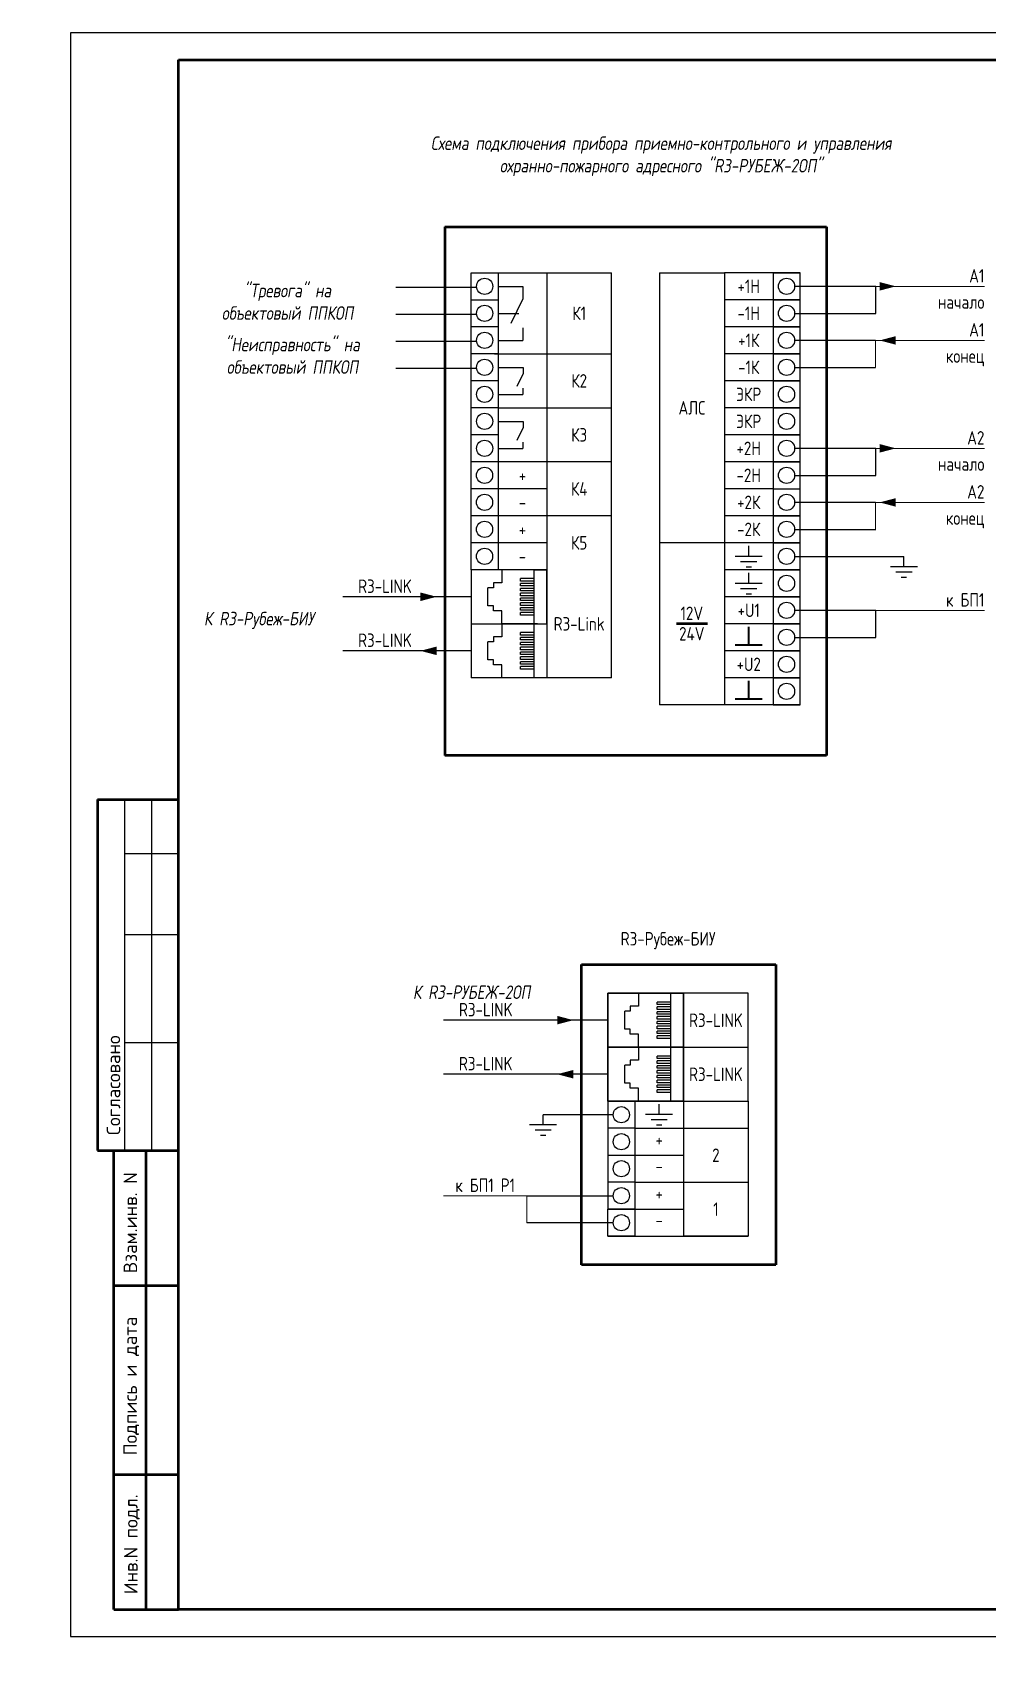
# Model space of a CAD drawing. Header units: millimetres. Extents: x -259793 to 1187961, y -549744 to 43070.
# Drawn here: x 684043 to 701719, y -33557 to -3267 of the extents above; entities that cross this region are included whole.
import ezdxf
from ezdxf.enums import TextEntityAlignment as Align

# ---------------------------------------------------------------- set-up
doc = ezdxf.new("R2010")
doc.units = ezdxf.units.MM
doc.layers.add('Схемы подключ', color=7, linetype='Continuous', lineweight=15)
doc.layers.add('Штампы', color=7, linetype='Continuous')
doc.styles.add('RubezhCAD', font='', dxfattribs={"oblique": 10})
doc.styles.get("Standard").update_dxf_attribs({"font": ''})
doc.styles.add('XREF1$0$Standard', font='isocpeur.ttf')
doc.styles.get('RubezhCAD').set_extended_font_data('GOST type A')
doc.styles.get('Standard').set_extended_font_data('GOST type B')
doc.dimstyles.get("Standard").update_dxf_attribs({"dimtxt": 0.18, "dimasz": 0.18, "dimexe": 0.18, "dimexo": 0.0625, "dimgap": 0.09, "dimtad": 0, "dimtih": 1, "dimtoh": 1, "dimdec": 4, "dimzin": 0, "dimdsep": 46, "dimtxsty": 'Standard', "dimcen": 0.09, "dimadec": 0, "dimazin": 0, "dimtfac": 1, "dimtdec": 4, "dimtofl": 0, "dimtmove": 0, "dimatfit": 3, "dimfxl": 1, "dimtolj": 1, "dimtzin": 0, "dimarcsym": 0})

# ---------------------------------------------------------------- blocks, each defined once
blk = doc.blocks.new('разьем')
for p, q in [((0, -1000), (0, 0)), ((-600, -242), (-753, -242)), ((-753, -242), (-753, -332)), ((-600, 0), (-600, -242)), ((-254, -210), (-254, -163)), ((0, -163), (-254, -163)), ((0, -210), (-254, -210)), ((-254, -299), (-254, -253)), ((0, -253), (-254, -253)), ((0, -299), (-254, -299)), ((-753, -332), (-854, -332)), ((-854, -668), (-854, -333)), ((-254, -389), (-254, -343)), ((0, -343), (-254, -343)), ((0, -389), (-254, -389)), ((-254, -479), (-254, -432)), ((0, -432), (-254, -432)), ((0, -479), (-254, -479)), ((-254, -568), (-254, -522)), ((0, -522), (-254, -522)), ((0, -568), (-254, -568)), ((-753, -668), (-854, -668)), ((-753, -758), (-753, -668)), ((-600, -758), (-753, -758)), ((-600, -1000), (-600, -758)), ((-254, -658), (-254, -612)), ((0, -612), (-254, -612)), ((0, -658), (-254, -658)), ((-254, -748), (-254, -701)), ((0, -701), (-254, -701)), ((0, -748), (-254, -748)), ((-254, -838), (-254, -791)), ((0, -791), (-254, -791)), ((0, -838), (-254, -838))]:
    blk.add_line(p, q)
blk = doc.blocks.new('*U1125')
at = {"lineweight": 50}
for p, q in [((5, 155), (20, 155)), ((5, 155), (5, 90)), ((5, 90), (20, 90)), ((8, 5), (8, 90)), ((14, 5), (14, 90)), ((8, 65), (20, 65)), ((8, 30), (20, 30)), ((8, 5), (20, 5))]:
    blk.add_line(p, q, dxfattribs=at)
for p, q in [((10, 155), (10, 90)), ((15, 155), (15, 90)), ((10, 145), (20, 145)), ((10, 130), (20, 130)), ((10, 110), (20, 110))]:
    blk.add_line(p, q)
blk.add_lwpolyline([(0, 0), (420, 0), (420, 297), (0, 297)], close=True)
blk.add_lwpolyline([(20, 292), (415, 292), (415, 5), (20, 5)], close=True, dxfattribs=at)
at = {"style": 'XREF1$0$Standard'}
for s, p in [('Согласовано', (7.95, 102.07)), ('Взам.инв. N', (11.07, 76.61)), ('Подпись и дата', (11.04, 46.36)), ('Инв.N подл.', (11.17, 17.07))]:
    blk.add_text(s, height=2.5, rotation=90, dxfattribs=at).set_placement(p, align=Align.MIDDLE_CENTER)
blk.add_text('Формат', height=2.5, dxfattribs=at).set_placement((364.02, 2))
blk.add_text('А3', height=2.5, dxfattribs=at).set_placement((381.51, 2), align=Align.RIGHT)
for tag, p in [('СОГЛАСОВАНО_ДАТА2', (14.37, 145.56)), ('СОГЛАСОВАНО_ДАТА3', (19.37, 145.56)), ('СОГЛАСОВАНО_ФАМИЛИЯ2', (14.37, 110.56)), ('СОГЛАСОВАНО_ФАМИЛИЯ3', (19.37, 110.56)), ('СОГЛАСОВАНО_ДОЛЖНОСТЬ2', (14.37, 90.56)), ('СОГЛАСОВАНО_ДОЛЖНОСТЬ3', (19.37, 90.56))]:
    blk.add_attdef(tag, p, '', height=2.5, rotation=90, dxfattribs=at)
for tag, p in [('ВЗАМ_ИНВ_НОМЕР', (19.37, 77.5)), ('ИНВ_N_ПОДЛ', (19.37, 17.5))]:
    blk.add_attdef(tag, text='', height=2.5, rotation=90, dxfattribs=at).set_placement(p, align=Align.CENTER)
blk.add_attdef('ИНВ_ДАТА', text='', height=2.5, rotation=90, dxfattribs=at).set_placement((19.37, 63.83), align=Align.RIGHT)
blk = doc.blocks.new('*D1149')
at = {"color": 0, "lineweight": -2, "transparency": 16777216}
blk.add_arc((782248, -18373), 3442, 282.12, 343.7661, dxfattribs=at)
at = {"color": 0, "transparency": 16777216}
for points in [[(785513, -19325), (785593, -19346), (785614, -19093)], [(782978, -21780), (782964, -21698), (782725, -21782)]]:
    blk.add_solid(points, dxfattribs=at)
at = {"layer": 'Defpoints', "color": 0, "transparency": 16777216}
for p in [(782248, -18373), (782248, -18373), (787451, -19486), (785054, -20367), (782833, -22558)]:
    blk.add_point(p, dxfattribs=at)

msp = doc.modelspace()

# ---------------------------------------------------------------- linework, layer by layer
for p, q in [((692161.02326, -11713.99118), (692161.02326, -7713.99118)), ((692264.0009, -7986.17518), (690764.0009, -7986.17518)), ((692662.3514, -7963.99118), (693120.8274, -7963.99118)), ((693120.8274, -7963.99118), (693120.8274, -8196.33129)), ((692662.3514, -8463.99118), (693042.15789, -8463.99118)), ((693120.8274, -8196.33129), (692898.49801, -8653.67503)), ((692264.0009, -8486.17518), (690764.0009, -8486.17518)), ((693120.8274, -8731.65108), (693120.8274, -8963.99118)), ((692264.0009, -8986.17518), (690764.0009, -8986.17518)), ((692662.3514, -8963.99118), (693120.8274, -8963.99118)), ((692264.0009, -9486.17518), (690764.0009, -9486.17518)), ((692663.67954, -9463.99118), (693122.15553, -9463.99118)), ((693122.15553, -9580.16124), (693006.20417, -9818.67954)), ((693122.15553, -9463.99118), (693122.15553, -9580.16124)), ((692661.02326, -9963.99118), (693119.49926, -9963.99118)), ((693119.49926, -9847.82113), (693119.49926, -9963.99118)), ((692663.67954, -10463.99118), (693122.15553, -10463.99118)), ((693122.15553, -10580.16124), (693006.20417, -10818.67954)), ((693122.15553, -10463.99118), (693122.15553, -10580.16124)), ((693119.49926, -10847.82113), (693119.49926, -10963.99118)), ((692661.02326, -10963.99118), (693119.49926, -10963.99118)), ((694761.28399, -13213.99118), (694762.41584, -11213.99118)), ((696850.95586, -12713.99118), (695650.87117, -12714.01726)), ((698151.89141, -12963.99118), (700175.23508, -12963.99118)), ((693327.41783, -13213.99118), (693560.82697, -13213.99118)), ((693560.82697, -13213.99118), (693560.82697, -15213.99118)), ((692159.89141, -14213.99118), (692159.89141, -15213.99118)), ((693387.44622, -14213.99118), (692727.88001, -14213.99118)), ((694761.67657, -15213.99118), (692159.89141, -15213.99118)), ((696850.95586, -15713.99118), (695650.93635, -15714.01726)), ((697293.36729, -21055.13206), (696093.30285, -21055.13206)), ((694792.5542, -23305.13206), (693494.97775, -23305.13206)), ((696093.29347, -23055.13206), (696093.29347, -23555.13206)), ((695192.42235, -23555.13206), (694692.63099, -23555.13206))]:
    msp.add_line(p, q)
at = {"lineweight": 50}
msp.add_line((696539.27817, -14214.00422), (695962.61403, -14214.00422), dxfattribs=at)
for points in [[(692159.89141, -14213.99118), (693560.82697, -14213.99118), (693560.82697, -13213.99118), (692159.89141, -13213.99118)], [(694693.30285, -22055.13206), (696093.35791, -22055.13206), (696093.35791, -21055.13206), (694693.30285, -21055.13206)], [(696093.35791, -22055.13206), (694693.30285, -22055.13206), (694693.30285, -21055.13206), (696093.35791, -21055.13206)], [(694693.30285, -23055.13206), (696093.35791, -23055.13206), (696093.35791, -22055.13206), (694693.30285, -22055.13206)], [(696093.35791, -23055.13206), (694693.30285, -23055.13206), (694693.30285, -22055.13206), (696093.35791, -22055.13206)]]:
    msp.add_lwpolyline(points, close=True)
at = {"layer": 'Схемы подключ', "lineweight": 50}
msp.add_line((691673.63529, -6858.64923), (691673.63529, -16655.44735), dxfattribs=at)
at = {"layer": 'Схемы подключ', "color": 0, "lineweight": 25}
for p, q in [((699652.30424, -7963.99118), (698152.02326, -7963.99118)), ((698152.02326, -8463.99118), (699652.30424, -8463.99118)), ((699651.89141, -8963.99118), (698151.89141, -8963.99118)), ((698151.61043, -9463.99118), (699651.89141, -9463.99118)), ((699652.30424, -10963.99118), (698152.02326, -10963.99118)), ((698152.02326, -11463.99118), (699652.30424, -11463.99118)), ((699651.89141, -11963.99118), (698151.89141, -11963.99118)), ((698151.89141, -12463.99118), (699652.17239, -12463.99118)), ((692159.89141, -13712.68505), (689782.74073, -13712.68505)), ((699652.21955, -13963.99118), (698152.02326, -13963.99118)), ((698152.02326, -14463.99118), (699652.21955, -14463.99118)), ((692160.65256, -14714.93287), (689782.74073, -14712.68505)), ((694693.30285, -21553.82593), (691649.5112, -21553.82593)), ((694693.30285, -22556.7032), (691649.5112, -22553.82593)), ((693192.63099, -24805.13206), (694792.61864, -24805.13206)), ((694792.75049, -25305.13206), (693192.63099, -25305.13206))]:
    msp.add_line(p, q, dxfattribs=at)
at = {"layer": 'Схемы подключ'}
for p, q in [((699652.02326, -8463.99118), (699652.02326, -7963.99118)), ((699652.02326, -7963.99118), (701665.69974, -7963.99118)), ((699652.30424, -8463.99118), (699652.30424, -7963.99118)), ((699651.89141, -9463.99118), (699651.89141, -8963.99118)), ((699651.89141, -8963.99118), (701665.69974, -8963.99118)), ((699652.02326, -11463.99118), (699652.02326, -10963.99118)), ((699652.02326, -10963.99118), (701665.69974, -10963.99118)), ((699652.30424, -11463.99118), (699652.30424, -10963.99118)), ((699651.89141, -12463.99118), (699651.89141, -11963.99118)), ((699651.89141, -11963.99118), (701665.69974, -11963.99118)), ((699652.02326, -14463.99118), (699652.02326, -13963.99118)), ((699652.15511, -14463.99118), (699652.15511, -13963.99118)), ((699652.15511, -13963.99118), (701665.76714, -13963.99118)), ((699652.21955, -14463.99118), (699652.21955, -13963.99118)), ((693192.82728, -24805.13206), (691649.5112, -24805.13206)), ((693192.63099, -25305.13206), (693192.63099, -24805.13206)), ((693192.69543, -25305.13206), (693192.69543, -24805.13206)), ((693192.82728, -25305.13206), (693192.82728, -24805.13206))]:
    msp.add_line(p, q, dxfattribs=at)
at = {"layer": 'Схемы подключ', "lineweight": 50}
for points in [[(691673.63529, -6858.64923), (698739.89603, -6858.64923)], [(698739.92109, -6858.64923), (698739.02326, -16655.44735)], [(698739.02326, -16655.44735), (691673.63529, -16655.44735)], [(694204.37191, -26086.79772), (694204.37191, -20523.4664)], [(694204.37191, -20523.4664), (697802.63264, -20523.4664)], [(697802.54469, -20523.4664), (697801.55533, -26086.79772)], [(697801.75987, -26086.79772), (694204.37191, -26086.79772)]]:
    msp.add_lwpolyline(points, dxfattribs=at)
at = {"layer": 'Схемы подключ', "color": 0, "lineweight": 25}
for points in [[(692161.02326, -7713.99118), (692662.3514, -7713.99118)], [(692661.02326, -7713.99118), (693561.95882, -7713.99118)], [(692662.3514, -7713.99118), (692662.3514, -8213.99118)], [(693561.95882, -7713.99118), (693561.95882, -9213.99118)], [(693561.95882, -7713.99118), (694762.41584, -7713.99118)], [(694762.41584, -9213.99118), (694762.41584, -7713.99118)], [(695650.76253, -7713.99118), (696851.02326, -7713.99118)], [(695650.76253, -7713.99118), (695650.93635, -15714.01726)], [(697751.95882, -7713.99118), (696851.02326, -7713.99118)], [(697752.15511, -7713.99118), (696851.21955, -7713.99118)], [(696851.21955, -7713.99118), (696851.21955, -8213.99118)], [(698251.95882, -7713.99118), (697751.95882, -7713.99118)], [(697751.95882, -7713.99118), (697751.95882, -8213.99118)], [(697752.15511, -7713.99118), (698252.0877, -7713.99118)], [(698252.0877, -8213.99484), (698252.0877, -7713.99118)], [(692161.02326, -8213.99118), (692662.3514, -8213.99118)], [(692662.3514, -8213.99118), (692662.3514, -8713.99118)], [(697751.82697, -8213.99118), (696850.89141, -8213.99118)], [(696851.0877, -8213.99118), (696851.0877, -8713.99118)], [(697752.02326, -8213.99118), (696851.0877, -8213.99118)], [(697751.95882, -8213.99118), (696851.21955, -8213.99118)], [(697751.82697, -8213.99118), (697751.82697, -8713.99118)], [(698251.82697, -8213.99118), (697751.82697, -8213.99118)], [(698251.95882, -8213.99118), (697751.95882, -8213.99118)], [(697752.02326, -8213.99118), (698252.0877, -8213.99118)], [(698252.0877, -8713.99118), (698252.0877, -8213.99484)], [(692662.3514, -8713.99118), (692161.02326, -8713.99118)], [(692662.3514, -8713.99118), (692662.3514, -9213.99118)], [(697751.82697, -8713.99118), (696850.89141, -8713.99118)], [(697751.82697, -8713.99118), (696851.0877, -8713.99118)], [(696851.0877, -8713.99118), (696851.0877, -9213.99118)], [(697752.02326, -8713.99118), (696851.0877, -8713.99118)], [(697751.82697, -8713.99118), (697751.82697, -9213.99118)], [(698251.82697, -8713.99118), (697751.82697, -8713.99118)], [(697752.02326, -8713.99118), (698252.0877, -8713.99118)], [(698252.0877, -9213.99518), (698252.0877, -8713.99118)], [(692662.3514, -9213.99118), (692161.02326, -9213.99118)], [(692161.02326, -9713.99118), (692161.02326, -9213.99118)], [(692595.74775, -9213.99118), (694762.41584, -9213.99118)], [(692662.3514, -9213.99118), (692662.3514, -9713.99118)], [(693561.76253, -9213.99118), (694762.41584, -9213.99118)], [(693561.95882, -9213.99118), (694762.41584, -9213.99118)], [(693561.95882, -9213.99118), (693561.95882, -10213.99118)], [(694762.41584, -11213.99118), (694762.41584, -9213.99118)], [(697751.82697, -9213.99118), (696850.89141, -9213.99118)], [(697751.82697, -9213.99118), (696851.0877, -9213.99118)], [(696851.0877, -9213.99118), (696851.0877, -9713.99118)], [(697752.02326, -9213.99118), (696851.0877, -9213.99118)], [(698251.82697, -9213.99118), (697751.82697, -9213.99118)], [(697751.82697, -9213.99118), (697751.82697, -9713.99118)], [(697752.02326, -9213.99118), (698252.0877, -9213.99118)], [(698252.10408, -9713.99118), (698252.0877, -9213.99518)], [(692661.02326, -9713.99118), (692161.02326, -9713.99118)], [(692161.02326, -10213.99118), (692161.02326, -9713.99118)], [(692661.02326, -9713.99118), (692161.02326, -9713.99118)], [(692661.02326, -9713.99118), (692661.02326, -10213.99118)], [(697751.82697, -9713.99118), (696850.89141, -9713.99118)], [(697751.82697, -9713.99118), (696851.0877, -9713.99118)], [(696851.0877, -9713.99118), (696851.0877, -10213.99118)], [(697752.02326, -9713.99118), (696851.0877, -9713.99118)], [(697751.82697, -9713.99118), (697751.82697, -10213.99118)], [(698251.82697, -9713.99118), (697751.82697, -9713.99118)], [(697752.02326, -9713.99118), (698252.0877, -9713.99118)], [(698252.0877, -10213.99219), (698252.0877, -9713.99118)], [(692661.02326, -10213.99118), (692161.02326, -10213.99118)], [(692161.02326, -10713.99118), (692161.02326, -10213.99118)], [(692661.02326, -10213.99118), (692161.21955, -10213.99118)], [(692661.02326, -10213.99118), (694762.21955, -10213.99118)], [(692661.02326, -10213.99118), (692661.02326, -10713.99118)], [(693561.95882, -10213.99118), (693561.95882, -11213.99118)], [(693562.15511, -10213.99118), (694762.41584, -10213.99118)], [(697751.82697, -10213.99118), (696851.0877, -10213.99118)], [(697752.02326, -10213.99118), (696851.28399, -10213.99118)], [(696851.28399, -10213.99118), (696851.28399, -10713.99118)], [(698252.0877, -10213.99118), (697751.82697, -10213.99118)], [(697752.02326, -10213.99118), (698252.0877, -10213.99118)], [(697752.02326, -10213.99118), (697752.02326, -10713.99118)], [(698252.0877, -10713.99118), (698252.0877, -10213.99219)], [(692661.02326, -10713.99118), (692161.02326, -10713.99118)], [(692161.02326, -11213.99118), (692161.02326, -10713.99118)], [(692661.02326, -10713.99118), (692161.02326, -10713.99118)], [(692661.02326, -10713.99118), (692661.02326, -11213.99118)], [(697752.02326, -10713.99118), (696851.0877, -10713.99118)], [(697752.02326, -10713.99118), (696851.28399, -10713.99118)], [(696851.28399, -10713.99118), (696851.28399, -11213.99118)], [(697752.21955, -10713.99118), (696851.28399, -10713.99118)], [(698252.02326, -10713.99118), (697752.02326, -10713.99118)], [(697752.02326, -10713.99118), (697752.02326, -11213.99118)], [(697752.21955, -10713.99118), (698252.0877, -10713.99118)], [(698252.0877, -11213.99118), (698252.0877, -10713.99118)], [(692159.89141, -11713.99118), (692159.89141, -11213.99118)], [(694762.41584, -11213.99118), (692159.89141, -11213.99118)], [(692661.02326, -11213.99118), (692661.02326, -11713.99118)], [(693560.82697, -11213.99118), (693560.82697, -13213.99118)], [(697751.89141, -11213.99118), (696850.95586, -11213.99118)], [(697752.0877, -11213.99118), (696851.15215, -11213.99118)], [(696851.15215, -11213.99118), (696851.15215, -11713.99118)], [(697752.02326, -11213.99118), (696851.28399, -11213.99118)], [(698251.89141, -11213.99118), (697751.89141, -11213.99118)], [(697751.89141, -11213.99118), (697751.89141, -11713.99118)], [(697752.02326, -11213.99118), (698252.02326, -11213.99118)], [(697752.0877, -11213.99118), (698252.0877, -11213.99118)], [(698252.0877, -11713.99118), (698252.0877, -11213.99118)], [(692659.89141, -11713.99118), (692159.89141, -11713.99118)], [(692159.89141, -12213.99118), (692159.89141, -11713.99118)], [(693560.82697, -11713.99118), (692159.89141, -11713.99118)], [(692661.02326, -11713.99118), (692661.02326, -12214.27468)], [(697751.89141, -11713.99118), (696850.95586, -11713.99118)], [(696851.15215, -11713.99118), (696851.15215, -12213.99118)], [(697751.89141, -11713.99118), (696851.15215, -11713.99118)], [(697752.0877, -11713.99118), (696851.15215, -11713.99118)], [(697751.89141, -11713.99118), (698251.89141, -11713.99118)], [(697751.89141, -11713.99118), (697751.89141, -12213.99118)], [(697752.0877, -11713.99118), (698252.0877, -11713.99118)], [(698252.0877, -12213.99118), (698252.0877, -11713.99118)], [(692159.89141, -12713.99118), (692159.89141, -12213.99118)], [(694761.84908, -12215.46358), (692160.0877, -12213.99118)], [(692661.0231, -12214.27468), (692661.02326, -12713.99118)], [(697751.89141, -12213.99118), (696850.95586, -12213.99118)], [(697751.89141, -12213.99118), (696851.15215, -12213.99118)], [(696851.15215, -12213.99118), (696851.15215, -12713.99118)], [(697752.0877, -12213.99118), (696851.15215, -12213.99118)], [(697751.89141, -12213.99118), (697751.89141, -12713.99118)], [(698251.89141, -12213.99118), (697751.89141, -12213.99118)], [(697752.0877, -12213.99118), (698252.0877, -12213.99118)], [(698252.0877, -12713.99118), (698252.0877, -12213.99118)], [(692159.89141, -13213.99118), (692159.89141, -12713.99118)], [(693560.82697, -12713.99118), (692159.89141, -12713.99118)], [(692661.02326, -12713.99118), (692661.02326, -13213.99118)], [(697751.89141, -12713.99118), (696850.95586, -12713.99118)], [(697751.89141, -12713.99118), (696851.15215, -12713.99118)], [(696851.15215, -12713.99118), (696851.15215, -13213.99118)], [(697752.0877, -12713.99118), (696851.15215, -12713.99118)], [(698251.89141, -12713.99118), (697751.89141, -12713.99118)], [(697751.89141, -12713.99118), (697751.89141, -13213.99118)], [(697752.0877, -12713.99118), (698252.0877, -12713.99118)], [(698251.89141, -13213.99118), (698252.0877, -12713.99118)], [(697052.09798, -12958.14923), (697552.09798, -12958.14923)], [(697302.09798, -12958.14923), (697302.09798, -12771.14923)], [(700175.23508, -13150.99118), (700175.23508, -12963.99118)], [(694761.48028, -14213.99118), (694761.28399, -13213.99118)], [(697751.89141, -13213.99118), (696851.15215, -13213.99118)], [(697752.0877, -13213.99118), (696851.34844, -13213.99118)], [(696851.34844, -13213.99118), (696851.34844, -13713.99118)], [(697152.09798, -13058.14923), (697452.09798, -13058.14923)], [(697252.09798, -13158.14923), (697352.09798, -13158.14923)], [(697302.09798, -13458.14923), (697302.09798, -13271.14923)], [(698251.89141, -13213.99118), (697751.89141, -13213.99118)], [(697752.0877, -13213.99118), (698252.0877, -13213.99118)], [(697752.0877, -13213.99118), (697752.0877, -13713.99118)], [(698252.0877, -13713.99118), (698252.0877, -13213.99118)], [(699925.23508, -13150.99118), (700425.23508, -13150.99118)], [(700025.23508, -13250.99118), (700325.23508, -13250.99118)], [(697052.09798, -13458.14923), (697552.09798, -13458.14923)], [(697152.09798, -13558.14923), (697452.09798, -13558.14923)], [(700125.23508, -13350.99118), (700225.23508, -13350.99118)], [(697752.02326, -13713.99118), (696851.0877, -13713.99118)], [(696851.28399, -13713.99118), (696851.28399, -14213.99118)], [(697752.21955, -13713.99118), (696851.28399, -13713.99118)], [(697752.0877, -13713.99118), (696851.34844, -13713.99118)], [(697252.09798, -13658.14923), (697352.09798, -13658.14923)], [(697752.02326, -13713.99118), (697752.02326, -14213.99118)], [(698252.02326, -13713.99118), (697752.02326, -13713.99118)], [(698252.0877, -13713.99118), (697752.0877, -13713.99118)], [(697752.21955, -13713.99118), (698252.0877, -13713.99118)], [(698252.02326, -14213.99118), (698252.0877, -13713.99118)], [(694761.67657, -15213.99118), (694761.48028, -14213.99118)], [(697751.89141, -14213.99118), (696850.95586, -14213.99118)], [(697752.0877, -14213.99118), (696851.15215, -14213.99118)], [(696851.15215, -14213.99118), (696851.15215, -14713.99118)], [(697752.02326, -14213.99118), (696851.28399, -14213.99118)], [(698251.89141, -14213.99118), (697751.89141, -14213.99118)], [(697751.89141, -14213.99118), (697751.89141, -14713.99118)], [(697752.02326, -14213.99118), (698252.02326, -14213.99118)], [(697752.0877, -14213.99118), (698252.0877, -14213.99118)], [(698251.89141, -14713.99118), (698251.89141, -14213.99118)], [(697751.89141, -14713.99118), (696850.95586, -14713.99118)], [(696851.15215, -14713.99118), (696851.15215, -15213.99118)], [(697751.89141, -14713.99118), (696851.15215, -14713.99118)], [(697752.0877, -14713.99118), (696851.15215, -14713.99118)], [(698251.89141, -14713.99118), (697751.89141, -14713.99118)], [(697751.89141, -14713.99118), (697751.89141, -15213.99118)], [(697752.0877, -14713.99118), (698251.89141, -14713.99118)], [(698252.0877, -15213.99118), (698251.89141, -14713.99118)], [(697751.89141, -15213.99118), (696850.95586, -15213.99118)], [(697751.89141, -15213.99118), (696851.15215, -15213.99118)], [(696851.15215, -15213.99118), (696851.15215, -15713.99118)], [(697752.0877, -15213.99118), (696851.15215, -15213.99118)], [(697751.89141, -15213.99118), (697751.89141, -15713.99118)], [(698251.89141, -15213.99118), (697751.89141, -15213.99118)], [(697752.0877, -15213.99118), (698252.0877, -15213.99118)], [(698252.0877, -15713.99118), (698252.0877, -15213.99118)], [(697751.89141, -15713.99118), (696850.95586, -15713.99118)], [(697751.89141, -15713.99118), (696851.15215, -15713.99118)], [(697752.0877, -15713.99118), (696851.15215, -15713.99118)], [(698251.89141, -15713.99118), (697751.89141, -15713.99118)], [(697752.0877, -15713.99118), (698252.0877, -15713.99118)], [(697293.56358, -22055.13206), (697293.36729, -21055.13206)], [(696093.10656, -22055.13206), (697293.36729, -22055.13206)], [(696093.30285, -22055.13206), (697293.56358, -22055.13206)], [(697293.75987, -23055.13206), (697293.56358, -22055.13206)], [(693494.97775, -23492.13206), (693494.97775, -23305.13206)], [(695192.5542, -23055.13206), (694692.5542, -23055.13206)], [(694692.63099, -23055.13206), (694692.63099, -25055.13206)], [(695192.63099, -23055.13206), (694692.63099, -23055.13206)], [(695192.69543, -23055.13206), (694692.69543, -23055.13206)], [(695192.75049, -23055.13206), (694692.75049, -23055.13206)], [(694692.82728, -23055.13206), (695192.82728, -23055.13206)], [(695192.5542, -23055.13206), (696093.29347, -23055.13206)], [(695192.61864, -23055.13206), (695192.61864, -23555.13206)], [(695192.63099, -23055.13206), (696093.37026, -23055.13206)], [(695192.63099, -23055.13206), (696093.56655, -23055.13206)], [(695192.69543, -23055.13206), (696093.4347, -23055.13206)], [(695192.75049, -23055.13206), (696093.48976, -23055.13206)], [(695192.82728, -23055.13206), (696093.76284, -23055.13206)], [(695892.54392, -23299.29011), (695392.54392, -23299.29011)], [(695642.54392, -23299.29011), (695642.54392, -23112.29011)], [(696093.29347, -23055.13206), (697293.75987, -23055.13206)], [(697293.75987, -23055.13206), (697293.70555, -25555.13206)], [(693744.97775, -23492.13206), (693244.97775, -23492.13206)], [(693644.97775, -23592.13206), (693344.97775, -23592.13206)], [(695192.5542, -23555.13206), (696093.29347, -23555.13206)], [(695192.61864, -23555.13206), (695192.61864, -24055.13206)], [(695792.54392, -23399.29011), (695492.54392, -23399.29011)], [(695692.54392, -23499.29011), (695592.54392, -23499.29011)], [(696093.29347, -23555.13206), (697293.70555, -23555.13206)], [(696093.35791, -23555.13206), (696093.35791, -24055.13206)], [(693544.97775, -23692.13206), (693444.97775, -23692.13206)], [(694692.63099, -24055.13206), (695192.75049, -24055.13206)], [(695192.5542, -24055.13206), (696093.48976, -24055.13206)], [(695192.61864, -24055.13206), (695192.61864, -24555.13206)], [(695192.61864, -24055.13206), (696093.35791, -24055.13206)], [(695192.75049, -24055.13206), (696093.68605, -24055.13206)], [(696093.48976, -24055.13206), (696093.48976, -24555.13206)], [(695192.5542, -24555.13206), (694692.5542, -24555.13206)], [(695192.75049, -24555.13206), (694692.75049, -24555.13206)], [(695192.5542, -24555.13206), (696093.48976, -24555.13206)], [(695192.61864, -24555.13206), (695192.61864, -25055.13206)], [(695192.75049, -24555.13206), (696093.68605, -24555.13206)], [(695192.75049, -24555.13206), (696093.48976, -24555.13206)], [(696093.48976, -24555.13206), (697294.03147, -24555.13206)], [(696093.48976, -24555.13206), (696093.48976, -25055.13206)], [(694692.63099, -25555.13206), (694692.63099, -25055.13206)], [(695192.5542, -25055.13206), (694692.63099, -25055.13206)], [(694692.75049, -25055.13206), (695192.75049, -25055.13206)], [(695192.5542, -25055.13206), (696093.48976, -25055.13206)], [(695192.75049, -25055.13206), (696093.48976, -25055.13206)], [(695192.75049, -25055.13206), (695192.75049, -25555.13206)], [(695192.75049, -25055.13206), (696093.68605, -25055.13206)], [(696093.48976, -25055.13206), (696093.48976, -25555.13206)], [(695192.63889, -25555.13206), (694692.63099, -25555.13206)], [(694692.75049, -25555.13206), (695192.75049, -25555.13206)], [(694692.83518, -25555.13206), (695192.83518, -25555.13206)], [(695192.5542, -25555.13206), (696093.48976, -25555.13206)], [(695192.63889, -25555.13206), (696093.57445, -25555.13206)], [(695192.75049, -25555.13206), (696093.48976, -25555.13206)], [(695192.75049, -25555.13206), (696093.68605, -25555.13206)], [(695192.83518, -25555.13206), (696093.77074, -25555.13206)], [(696093.68605, -25555.13206), (697293.70555, -25555.13206)], [(697294.03147, -25555.13206), (696093.77074, -25555.13206)]]:
    msp.add_lwpolyline(points, dxfattribs=at)
for points in [[(692562.3514, -7963.99118, -1), (692262.3514, -7963.99118, -1)], [(698151.95882, -7963.99118, -1), (697851.95882, -7963.99118, -1)], [(692562.3514, -8463.99118, -1), (692262.3514, -8463.99118, -1)], [(698151.82697, -8463.99118, -1), (697851.82697, -8463.99118, -1)], [(692562.3514, -8963.99118, -1), (692262.3514, -8963.99118, -1)], [(698151.82697, -8963.99118, -1), (697851.82697, -8963.99118, -1)], [(692561.02326, -9463.99118, -1), (692261.02326, -9463.99118, -1)], [(698151.82697, -9463.99118, -1), (697851.82697, -9463.99118, -1)], [(692561.02326, -9963.99118, -1), (692261.02326, -9963.99118, -1)], [(698151.82697, -9963.99118, -1), (697851.82697, -9963.99118, -1)], [(692561.02326, -10463.99118, -1), (692261.02326, -10463.99118, -1)], [(698152.02326, -10463.99118, -1), (697852.02326, -10463.99118, -1)], [(692561.02326, -10963.99118, -1), (692261.02326, -10963.99118, -1)], [(698152.02326, -10963.99118, -1), (697852.02326, -10963.99118, -1)], [(692559.89141, -11463.99118, -1), (692259.89141, -11463.99118, -1)], [(698151.89141, -11463.99118, -1), (697851.89141, -11463.99118, -1)], [(692559.89141, -11963.99118, -1), (692259.89141, -11963.99118, -1)], [(698151.89141, -11963.99118, -1), (697851.89141, -11963.99118, -1)], [(692559.89141, -12463.99118, -1), (692259.89141, -12463.99118, -1)], [(698151.89141, -12463.99118, -1), (697851.89141, -12463.99118, -1)], [(692559.89141, -12963.99118, -1), (692259.89141, -12963.99118, -1)], [(698151.89141, -12963.99118, -1), (697851.89141, -12963.99118, -1)], [(698152.0877, -13463.99118, -1), (697852.0877, -13463.99118, -1)], [(698152.02326, -13963.99118, -1), (697852.02326, -13963.99118, -1)], [(698151.89141, -14463.99118, -1), (697851.89141, -14463.99118, -1)], [(698151.89141, -14963.99118, -1), (697851.89141, -14963.99118, -1)], [(698151.89141, -15463.99118, -1), (697851.89141, -15463.99118, -1)], [(695092.5542, -23305.13206, -1), (694792.5542, -23305.13206, -1)], [(695092.61864, -23805.13206, -1), (694792.61864, -23805.13206, -1)], [(695092.75049, -24305.13206, -1), (694792.75049, -24305.13206, -1)], [(695092.75049, -24805.13206, -1), (694792.75049, -24805.13206, -1)], [(695092.75049, -25305.13206, -1), (694792.75049, -25305.13206, -1)]]:
    msp.add_lwpolyline(points, format="xyb", close=True, dxfattribs=at)
at = {"layer": 'Схемы подключ', "color": 0, "lineweight": 40}
for points in [[(697302.15371, -14605.84426), (697302.09798, -14271.14923)], [(697052.15371, -14605.84426), (697552.15371, -14605.84426)], [(697302.15371, -15605.84426), (697302.09798, -15271.14923)], [(697052.15371, -15605.84426), (697552.15371, -15605.84426)]]:
    msp.add_lwpolyline(points, dxfattribs=at)
at = {"layer": 'Схемы подключ', "linetype": 'Continuous', "extrusion": (0, 0, -1)}
for points in [[(-699725.11031, -8043.09766), (-700024.87789, -7963.99118), (-699725.11031, -7884.88471)], [(-699725.39129, -8043.09766), (-700025.15887, -7963.99118), (-699725.39129, -7884.88471)], [(-700024.74605, -8886.19085), (-699724.97846, -8965.29732), (-700024.74605, -9044.4038)], [(-700025.02702, -8886.19085), (-699725.25944, -8965.29732), (-700025.02702, -9044.4038)], [(-699725.11031, -11043.09766), (-700024.87789, -10963.99118), (-699725.11031, -10884.88471)], [(-699725.39129, -11043.09766), (-700025.15887, -10963.99118), (-699725.39129, -10884.88471)], [(-700024.74605, -11886.19085), (-699724.97846, -11965.29732), (-700024.74605, -12044.4038)], [(-700025.02702, -11886.19085), (-699725.25944, -11965.29732), (-700025.02702, -12044.4038)], [(-691222.93202, -13791.79152), (-691522.6996, -13712.68505), (-691222.93202, -13633.57857)], [(-691223.213, -13791.79152), (-691522.98058, -13712.68505), (-691223.213, -13633.57857)], [(-691522.56776, -14634.88471), (-691222.80017, -14713.99118), (-691522.56776, -14793.09766)], [(-691522.84874, -14634.88471), (-691223.08115, -14713.99118), (-691522.84874, -14793.09766)], [(-693755.01532, -21632.9324), (-694054.78291, -21553.82593), (-693755.01532, -21474.71945)], [(-693755.2963, -21632.9324), (-694055.06388, -21553.82593), (-693755.2963, -21474.71945)], [(-694054.65106, -22476.02559), (-693754.88347, -22555.13206), (-694054.65106, -22634.23854)], [(-694054.93204, -22476.02559), (-693755.16445, -22555.13206), (-694054.93204, -22634.23854)]]:
    msp.add_solid(points, dxfattribs=at)

# ---------------------------------------------------------------- block references
for p in [(693327.41783, -13213.99118), (693327.41783, -14213.99118), (695859.94877, -21055.13206), (695859.94877, -22055.13206)]:
    msp.add_blockref('разьем', p)
at = {"layer": 'Штампы', "color": 7, "xscale": 100, "yscale": 100, "zscale": 100}
msp.add_blockref('*U1125', (684743.89525, -32966.60511), dxfattribs=at)

# ---------------------------------------------------------------- texts
at = {"layer": 'Схемы подключ', "lineweight": 0, "style": 'RubezhCAD'}
for s, p in [('+1Н', (697301.49104, -7963.99118)), ('К1', (694162.18733, -8463.99118)), ('-1Н', (697301.35919, -8463.99118)), ('+1К', (697301.35919, -8963.99118)), ('-1К', (697301.35919, -9463.99118)), ('К2', (694162.18733, -9713.99118)), ('ЭКР', (697301.35919, -9963.99118)), ('АЛС', (696250.94721, -10214.00422)), ('К3', (694162.18733, -10713.99118)), ('ЭКР', (697301.65363, -10463.99118)), ('+2Н', (697301.75177, -10963.99118)), ('-2Н', (697301.42363, -11463.99118)), ('К4', (694162.18733, -11713.99118)), ('+2К', (697301.61992, -11963.99118)), ('-2К', (697301.42363, -12463.99118)), ('К5', (694161.62141, -12713.99118)), ('12V', (696248.02412, -14018.79256)), ('+U1', (697301.75177, -13963.99118)), ('R3-Link', (694161.25177, -14213.99118)), ('24V', (696248.02412, -14397.68571)), ('+U2', (697301.61992, -14963.99118)), ('R3-LINK', (696693.33507, -21555.13206)), ('R3-LINK', (696693.33507, -22555.13206)), ('2', (696693.49951, -24055.13206)), ('1', (696693.76061, -25055.13206))]:
    msp.add_text(s, height=250, dxfattribs=at).set_placement(p, align=Align.MIDDLE_CENTER)
for s, p in [('А1', (701665.69974, -7768.95138)), ('начало', (701665.69974, -8254.87317)), ('А1', (701665.69974, -8768.95138)), ('конец', (701665.69974, -9254.87317)), ('А2', (701665.69974, -10768.95138)), ('начало', (701665.69974, -11254.87317)), ('А2', (701665.69974, -11768.95138)), ('конец', (701665.69974, -12254.87317)), ('R3-LINK', (691063.32101, -13517.64524)), ('к БП1', (701665.76714, -13770.15926)), ('R3-LINK', (691062.37571, -14517.64435)), ('R3-LINK', (692930.09147, -21358.78612)), ('R3-LINK', (692929.14617, -22358.78523)), ('к БП1 Р1', (692974.5112, -24611.30014))]:
    msp.add_text(s, height=250, dxfattribs=at).set_placement(p, align=Align.MIDDLE_RIGHT)
at = {"layer": 'Схемы подключ', "color": 0, "lineweight": 25, "style": 'RubezhCAD'}
for s, p in [('+', (693110.68733, -11463.99118)), ('-', (693110.35919, -11963.99118)), ('+', (693110.12096, -12464.78422)), ('-', (693109.79282, -12964.78422)), ('+', (695642.98828, -23767.38531)), ('-', (695642.98828, -24256.95669)), ('+', (695643.12013, -24767.38531)), ('-', (695643.12013, -25256.95669))]:
    msp.add_text(s, height=250, dxfattribs=at).set_placement(p, align=Align.MIDDLE_CENTER)
at = {"layer": 'Схемы подключ', "lineweight": 0, "style": 'RubezhCAD'}
msp.add_text('R3-Рубеж-БИУ', height=250, dxfattribs=at).set_placement((694929.85204, -20171.15078))
at = {"layer": 'Схемы подключ', "lineweight": 0, "insert": (695679.56376, -5187.75469), "char_height": 250, "width": 9163.6142944, "attachment_point": 2, "style": 'RubezhCAD'}
msp.add_mtext('Схема подключения прибора приемно-контрольного и управления охранно-пожарного адресного "R3-РУБЕЖ-2ОП"', dxfattribs=at)
at = {"layer": 'Схемы подключ', "char_height": 250, "attachment_point": 5, "style": 'RubezhCAD'}
for s, insert in [('"Тревога" на объектовый ППКОП', (688761.42117, -8250.21662)), ('"Неисправность" на объектовый ППКОП', (688851.98407, -9250.21662)), ('К R3-Рубеж-БИУ', (688233.81312, -14151.55728))]:
    msp.add_mtext_dynamic_manual_height_columns(s, width=3136.8942712, gutter_width=1250, heights=[0], dxfattribs=dict(at, insert=insert))
at = {"layer": 'Схемы подключ', "lineweight": 0, "insert": (692169.59078, -20911.06322), "char_height": 250, "attachment_point": 2, "style": 'RubezhCAD'}
msp.add_mtext_dynamic_manual_height_columns('К R3-РУБЕЖ-2ОП', width=3136.8942712, gutter_width=1250, heights=[0], dxfattribs=at)

# ---------------------------------------------------------------- dimensions: what is measured, and where the dimension line sits
at = {"transparency": 33554687}
dim = msp.add_angular_dim_2l(base=(785054.12895, -20366.9641), line1=((782248.31348, -18373.33449), (782833.32477, -22558.41931)), line2=((782248.31348, -18373.33449), (787450.97243, -19485.97555)), text=' ', dimstyle='Standard', override={"dimtxt": 250, "dimasz": 250, "dimgap": 40}, dxfattribs=at)
dim.commit()
dim.dimension.update_dxf_attribs({"geometry": '*D1149', "text_midpoint": (560808.81109, -549743.82762)})

doc.saveas('drawing.dxf')
